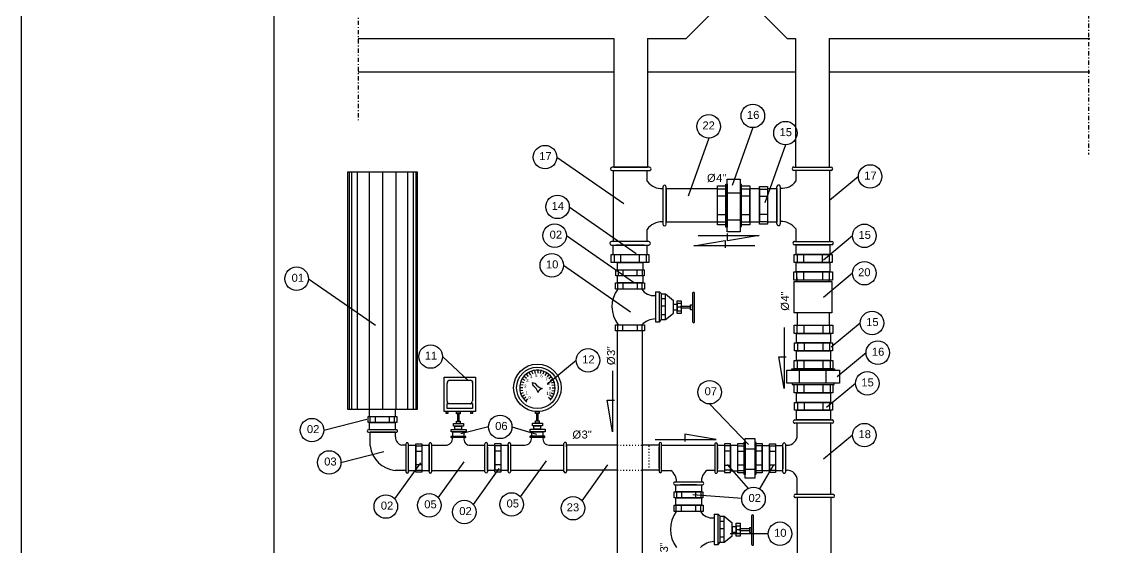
# Paper-space layout 'P12 (2)' of a CAD drawing. Extents: x 32 to 873, y 2 to 596.
# Drawn here: x 32.4 to 161, y 74.8 to 137.4 of the extents above; entities that cross this region are included whole.
import ezdxf

# ---------------------------------------------------------------- set-up
doc = ezdxf.new("R2010")
doc.units = 0
doc.header["$MEASUREMENT"] = 0
doc.linetypes.add('DASHDOT', pattern=[1, 0.5, -0.25, 0, -0.25])
doc.linetypes.add('DOT', pattern=[0.25, 0, -0.25])
doc.layers.get('0').update_dxf_attribs({"linetype": 'CONTINUOUS'})
doc.layers.add('00', color=7, linetype='CONTINUOUS')
doc.layers.add('carimbo', color=4, linetype='CONTINUOUS')
doc.styles.get("Standard").update_dxf_attribs({"font": 'arial.ttf'})

# ---------------------------------------------------------------- blocks, each defined once
blk = doc.blocks.new('A1')
blk.add_lwpolyline([(841, 0), (0, 0), (0, 594), (841, 594)], close=True)
at = {"color": 2}
blk.add_lwpolyline([(831, 10), (831, 584), (30, 584), (30, 10), (831, 10)], dxfattribs=at)

psp = doc.layouts.new('P12 (2)')

# ---------------------------------------------------------------- linework, layer by layer
at = {"layer": '00', "color": 2, "linetype": 'DASHDOT'}
for p, q in [((72.461, 147.387), (72.461, 125.56)), ((159.329, 141.555), (159.329, 121.561))]:
    psp.add_line(p, q, dxfattribs=at)
at = {"layer": '00', "color": 7, "linetype": 'Continuous'}
for p, q in [((115.48, 139.39), (111.48, 135.39)), ((123.48, 135.39), (119.48, 139.39)), ((72.461, 135.39), (102.883, 135.39)), ((106.883, 135.39), (111.48, 135.39)), ((123.48, 135.39), (124.492, 135.39)), ((128.492, 135.39), (159.496, 135.39)), ((72.461, 131.39), (102.883, 131.39)), ((106.883, 131.39), (124.492, 131.39)), ((128.492, 131.39), (159.496, 131.39)), ((71.359, 119.456), (71.359, 91.236)), ((71.666, 119.456), (71.666, 91.236)), ((72.34, 119.456), (72.34, 91.236)), ((73.75, 119.456), (73.75, 91.236)), ((75.33, 119.456), (75.33, 91.236)), ((76.91, 119.456), (76.91, 91.236)), ((78.321, 119.456), (78.321, 91.236)), ((78.995, 119.456), (78.995, 91.236)), ((79.302, 119.456), (79.302, 91.236))]:
    psp.add_line(p, q, dxfattribs=at)
at = {"layer": '00', "color": 2, "linetype": 'Continuous'}
for p, q in [((102.883, 135.39), (102.883, 120.039)), ((106.883, 135.39), (106.883, 120.039)), ((124.492, 135.39), (124.492, 120.067)), ((128.492, 135.39), (128.492, 120.067)), ((107.098, 120.039), (102.668, 120.039)), ((102.668, 119.639), (107.094, 119.639)), ((102.823, 112.891), (102.818, 119.645)), ((102.818, 119.645), (106.818, 119.645)), ((102.883, 120.039), (106.883, 120.039)), ((106.819, 118.374), (106.818, 119.645)), ((124.277, 120.067), (128.707, 120.067)), ((128.707, 119.667), (124.281, 119.667)), ((124.492, 120.067), (128.492, 120.067)), ((124.556, 118.401), (124.556, 119.672)), ((128.556, 119.672), (124.556, 119.672)), ((128.552, 112.919), (128.556, 119.672)), ((71.161, 119.456), (71.161, 91.236)), ((79.5, 119.456), (71.161, 119.456)), ((79.5, 91.236), (79.5, 119.456)), ((116.355, 112.348), (116.355, 118.61)), ((116.355, 118.61), (117.891, 118.61)), ((117.891, 118.61), (117.891, 112.348)), ((108.701, 117.697), (108.701, 113.267)), ((109.101, 117.462), (109.1, 113.498)), ((109.101, 113.267), (109.101, 117.693)), ((115.196, 117.462), (109.101, 117.462)), ((115.199, 117.815), (116.175, 117.815)), ((115.199, 113.19), (115.199, 117.815)), ((115.206, 117.469), (116.175, 117.469)), ((116.175, 117.815), (116.175, 113.19)), ((116.18, 118.011), (116.355, 118.011)), ((116.18, 112.913), (116.18, 118.011)), ((116.355, 118.011), (116.355, 112.913)), ((118.066, 117.976), (117.891, 117.976)), ((117.891, 117.976), (117.891, 112.983)), ((118.066, 112.983), (118.066, 117.976)), ((118.066, 117.821), (119.041, 117.821)), ((118.066, 113.195), (118.066, 117.821)), ((118.072, 117.474), (119.041, 117.474)), ((119.041, 117.821), (119.041, 113.195)), ((119.041, 117.514), (120.184, 117.514)), ((119.041, 117.514), (120.184, 117.514)), ((119.041, 113.502), (119.041, 117.514)), ((120.184, 117.759), (121.134, 117.759)), ((120.184, 113.256), (120.184, 117.759)), ((120.184, 117.514), (120.184, 113.502)), ((120.19, 117.422), (121.134, 117.422)), ((121.134, 117.759), (121.134, 113.256)), ((121.135, 117.514), (122.274, 117.514)), ((122.274, 113.295), (122.274, 117.721)), ((122.274, 117.514), (122.274, 113.502)), ((122.274, 117.194), (122.274, 113.822)), ((122.674, 117.725), (122.674, 113.295)), ((115.206, 116.629), (116.175, 116.629)), ((116.351, 116.986), (117.891, 116.986)), ((118.072, 116.635), (119.041, 116.635)), ((120.19, 116.605), (121.134, 116.605)), ((115.196, 113.498), (109.1, 113.498)), ((116.175, 113.19), (115.199, 113.19)), ((116.175, 114.386), (115.206, 114.386)), ((115.206, 113.546), (116.175, 113.546)), ((116.351, 113.787), (117.891, 113.787)), ((119.041, 113.195), (118.066, 113.195)), ((119.041, 114.391), (118.072, 114.391)), ((118.072, 113.551), (119.041, 113.551)), ((120.184, 113.502), (119.041, 113.502)), ((120.184, 113.502), (119.041, 113.502)), ((121.134, 113.256), (120.184, 113.256)), ((121.134, 114.42), (120.19, 114.42)), ((120.19, 113.603), (121.134, 113.603)), ((122.274, 113.502), (121.134, 113.502)), ((102.823, 111.186), (102.823, 112.891)), ((106.825, 111.186), (106.821, 112.65)), ((116.355, 112.913), (116.18, 112.913)), ((117.891, 112.348), (116.355, 112.348)), ((117.891, 112.983), (118.066, 112.983)), ((124.552, 111.894), (124.553, 112.677)), ((124.552, 111.214), (124.552, 111.894)), ((128.552, 111.214), (128.552, 112.919)), ((107.016, 111.186), (102.585, 111.186)), ((102.585, 110.786), (107.012, 110.786)), ((102.792, 109.642), (102.792, 110.787)), ((103.113, 110.787), (106.485, 110.786)), ((106.464, 110.786), (103.133, 110.786)), ((106.805, 110.786), (106.805, 109.646)), ((124.359, 111.214), (128.789, 111.214)), ((128.789, 110.814), (124.363, 110.814)), ((124.57, 110.814), (128.582, 110.814)), ((124.57, 109.673), (124.57, 110.814)), ((124.57, 109.67), (124.57, 110.814)), ((128.582, 110.814), (128.582, 109.673)), ((128.582, 110.813), (128.582, 109.673)), ((102.547, 108.693), (102.547, 109.643)), ((102.547, 109.643), (107.05, 109.643)), ((102.894, 109.637), (102.894, 108.693)), ((103.711, 108.693), (103.711, 109.637)), ((105.895, 109.637), (105.895, 108.693)), ((106.713, 109.637), (106.713, 108.693)), ((107.05, 109.643), (107.05, 108.693)), ((124.324, 108.721), (124.324, 109.67)), ((124.324, 109.67), (128.828, 109.67)), ((128.582, 109.673), (124.57, 109.673)), ((124.671, 109.664), (124.671, 108.721)), ((125.489, 108.721), (125.489, 109.664)), ((127.673, 109.664), (127.673, 108.721)), ((128.491, 109.664), (128.491, 108.721)), ((128.828, 109.67), (128.828, 108.721)), ((107.05, 108.693), (102.547, 108.693)), ((103.294, 108.694), (106.303, 108.693)), ((103.294, 107.835), (103.294, 108.694)), ((106.303, 108.693), (106.303, 107.838)), ((128.828, 108.721), (124.324, 108.721)), ((124.57, 108.721), (128.582, 108.721)), ((124.57, 107.58), (124.57, 108.721)), ((124.57, 107.58), (124.57, 108.721)), ((128.582, 108.721), (128.582, 107.58)), ((128.582, 108.72), (128.582, 107.58)), ((103.11, 107.836), (106.487, 107.836)), ((103.11, 107.124), (103.11, 107.836)), ((106.487, 107.124), (103.11, 107.124)), ((103.294, 106.268), (103.294, 107.124)), ((103.37, 107.831), (103.37, 107.124)), ((103.983, 107.124), (103.983, 107.831)), ((105.621, 107.831), (105.621, 107.124)), ((106.234, 107.831), (106.234, 107.124)), ((106.303, 107.123), (106.303, 106.268)), ((106.487, 107.836), (106.487, 107.124)), ((124.281, 107.58), (128.871, 107.58)), ((124.281, 106.613), (124.281, 107.58)), ((128.582, 107.58), (124.57, 107.58)), ((128.582, 107.58), (124.57, 107.58)), ((124.625, 106.619), (124.625, 107.58)), ((124.625, 106.91), (124.625, 106.45)), ((125.458, 106.619), (125.458, 107.58)), ((127.684, 107.58), (127.684, 106.619)), ((128.517, 106.619), (128.517, 107.58)), ((128.871, 107.58), (128.871, 106.613)), ((103.078, 106.268), (106.519, 106.268)), ((103.078, 105.543), (103.078, 106.268)), ((106.519, 105.543), (103.078, 105.543)), ((106.303, 106.268), (103.294, 106.268)), ((103.335, 105.548), (103.335, 106.268)), ((103.96, 105.548), (103.96, 106.268)), ((105.629, 106.268), (105.629, 105.548)), ((106.254, 105.548), (106.254, 106.268)), ((106.519, 106.268), (106.519, 105.543)), ((128.871, 106.613), (124.281, 106.613)), ((124.327, 102.709), (124.327, 106.45)), ((124.327, 106.45), (128.825, 106.45)), ((128.433, 106.613), (128.433, 106.45)), ((128.825, 106.45), (128.825, 102.709)), ((107.809, 105.206), (107.809, 101.649)), ((107.809, 105.206), (108.285, 105.206)), ((108.285, 101.649), (108.285, 105.206)), ((108.285, 105.206), (108.523, 104.968)), ((108.523, 101.909), (108.523, 104.968)), ((108.523, 104.968), (108.999, 104.968)), ((108.523, 104.396), (108.999, 104.396)), ((108.999, 101.909), (108.999, 104.968)), ((108.999, 104.968), (109.951, 104.184)), ((109.951, 102.67), (109.951, 104.184)), ((112.236, 105.051), (112.236, 101.667)), ((112.474, 101.667), (112.474, 105.051)), ((108.999, 103.487), (108.523, 103.487)), ((109.957, 103.033), (109.957, 103.75)), ((109.957, 103.75), (110.411, 103.75)), ((110.411, 103.033), (109.957, 103.033)), ((110.411, 102.628), (110.411, 104.131)), ((110.411, 104.131), (110.864, 104.131)), ((110.411, 103.842), (110.864, 103.842)), ((110.411, 103.75), (110.411, 103.033)), ((110.411, 103.417), (110.864, 103.417)), ((110.411, 102.949), (110.864, 102.949)), ((110.864, 104.131), (110.864, 102.628)), ((110.87, 103.26), (110.87, 103.503)), ((110.87, 103.503), (112.008, 103.503)), ((112.008, 103.26), (110.87, 103.26)), ((112.008, 103.063), (112.008, 103.655)), ((112.008, 103.655), (112.236, 103.655)), ((112.008, 103.503), (112.008, 103.26)), ((112.236, 103.063), (112.008, 103.063)), ((112.236, 103.655), (112.236, 103.063)), ((107.809, 101.649), (108.285, 101.649)), ((108.285, 101.649), (108.523, 101.909)), ((108.999, 102.48), (108.523, 102.48)), ((108.523, 101.909), (108.999, 101.909)), ((108.999, 101.909), (109.951, 102.67)), ((110.864, 102.628), (110.411, 102.628)), ((128.825, 102.709), (124.327, 102.709)), ((124.67, 102.709), (124.67, 101.227)), ((128.478, 102.709), (128.478, 101.227)), ((103.074, 100.559), (103.074, 101.285)), ((103.074, 101.285), (106.516, 101.285)), ((106.516, 100.559), (103.074, 100.559)), ((103.296, 55.25), (103.296, 100.559)), ((103.332, 100.564), (103.332, 101.285)), ((103.957, 100.564), (103.957, 101.285)), ((105.626, 101.285), (105.626, 100.564)), ((106.251, 100.564), (106.251, 101.285)), ((106.295, 55.25), (106.295, 100.559)), ((106.516, 101.285), (106.516, 100.559)), ((124.327, 100.266), (124.327, 101.234)), ((124.327, 101.234), (128.916, 101.234)), ((124.67, 100.272), (124.67, 101.234)), ((125.504, 100.272), (125.504, 101.234)), ((127.73, 101.234), (127.73, 100.272)), ((128.563, 100.272), (128.563, 101.234)), ((128.916, 101.234), (128.916, 100.266)), ((128.916, 100.266), (124.327, 100.266)), ((124.37, 99.123), (128.873, 99.123)), ((124.37, 98.173), (124.37, 99.123)), ((124.615, 100.266), (128.628, 100.266)), ((128.628, 100.266), (124.615, 100.266)), ((124.615, 99.126), (124.615, 100.266)), ((124.615, 99.122), (124.615, 100.266)), ((128.628, 99.126), (124.615, 99.126)), ((124.716, 99.116), (124.716, 98.173)), ((125.534, 98.173), (125.534, 99.116)), ((127.718, 99.116), (127.718, 98.173)), ((128.536, 99.116), (128.536, 98.173)), ((128.628, 100.266), (128.628, 99.126)), ((128.628, 100.266), (128.628, 99.126)), ((128.873, 99.123), (128.873, 98.173)), ((128.873, 98.173), (124.37, 98.173)), ((124.615, 98.173), (128.628, 98.173)), ((124.615, 97.033), (124.615, 98.173)), ((124.615, 97.033), (124.615, 98.173)), ((128.628, 98.173), (128.628, 97.033)), ((128.628, 98.172), (128.628, 97.033)), ((124.309, 97.033), (128.934, 97.033)), ((124.309, 96.057), (124.309, 97.033)), ((128.628, 97.033), (124.615, 97.033)), ((128.628, 97.033), (124.615, 97.033)), ((124.655, 97.033), (128.587, 97.033)), ((124.665, 97.026), (124.665, 96.057)), ((125.505, 96.057), (125.505, 97.026)), ((127.748, 97.026), (127.748, 96.057)), ((128.588, 97.026), (128.588, 96.057)), ((128.934, 97.033), (128.934, 96.057)), ((123.467, 95.877), (129.729, 95.877)), ((123.467, 94.341), (123.467, 95.877)), ((124.032, 96.052), (129.13, 96.052)), ((124.032, 95.877), (124.032, 96.052)), ((129.13, 95.877), (124.032, 95.877)), ((128.934, 96.057), (124.309, 96.057)), ((124.906, 95.881), (124.906, 94.341)), ((128.105, 95.881), (128.105, 94.341)), ((129.13, 96.052), (129.13, 95.877)), ((129.729, 95.877), (129.729, 94.341)), ((82.662, 90.946), (82.662, 95.032)), ((82.662, 95.032), (86.415, 95.032)), ((86.415, 95.032), (86.415, 90.946)), ((129.729, 94.341), (123.467, 94.341)), ((124.102, 94.341), (124.102, 94.166)), ((129.095, 94.341), (124.102, 94.341)), ((124.102, 94.166), (129.095, 94.166)), ((124.314, 94.166), (128.94, 94.166)), ((124.314, 93.191), (124.314, 94.166)), ((124.67, 94.16), (124.67, 93.191)), ((125.51, 93.191), (125.51, 94.16)), ((127.754, 94.16), (127.754, 93.191)), ((128.593, 94.16), (128.593, 93.191)), ((128.94, 94.166), (128.94, 93.191)), ((129.095, 94.166), (129.095, 94.341)), ((128.94, 93.191), (124.314, 93.191)), ((124.621, 92.05), (124.621, 93.191)), ((124.621, 92.047), (124.621, 93.191)), ((124.621, 93.191), (128.633, 93.191)), ((128.633, 93.19), (124.621, 93.191)), ((128.633, 93.19), (124.621, 93.191)), ((124.644, 93.191), (128.609, 93.191)), ((128.633, 93.191), (128.633, 92.05)), ((128.633, 93.19), (128.633, 92.05)), ((124.375, 91.101), (124.375, 92.05)), ((124.375, 92.05), (128.878, 92.05)), ((128.633, 92.05), (124.621, 92.05)), ((124.722, 92.044), (124.722, 91.101)), ((125.539, 91.101), (125.539, 92.044)), ((127.724, 92.044), (127.724, 91.101)), ((128.541, 92.044), (128.541, 91.101)), ((128.878, 92.05), (128.878, 91.101)), ((71.161, 91.236), (79.5, 91.236)), ((73.628, 90.373), (77.033, 90.373)), ((73.628, 89.655), (73.628, 90.373)), ((73.813, 91.236), (76.848, 91.236)), ((73.813, 90.374), (73.813, 91.236)), ((73.882, 89.66), (73.882, 90.373)), ((74.501, 89.66), (74.501, 90.373)), ((76.153, 90.373), (76.153, 89.66)), ((76.771, 89.66), (76.771, 90.373)), ((76.848, 91.236), (76.848, 90.373)), ((77.033, 90.373), (77.033, 89.655)), ((86.415, 90.946), (82.662, 90.946)), ((82.931, 90.714), (82.931, 90.949)), ((82.931, 90.949), (83.115, 90.949)), ((83.115, 90.714), (82.931, 90.714)), ((83.115, 90.949), (83.115, 90.714)), ((84.143, 90.682), (84.143, 90.927)), ((84.143, 90.927), (84.599, 90.927)), ((84.599, 90.682), (84.143, 90.682)), ((84.319, 89.812), (84.319, 90.681)), ((84.319, 90.681), (84.405, 90.681)), ((84.405, 90.681), (84.405, 89.812)), ((84.599, 90.927), (84.599, 90.682)), ((85.857, 90.729), (85.857, 90.949)), ((85.857, 90.949), (86.063, 90.949)), ((86.063, 90.729), (85.857, 90.729)), ((86.063, 90.949), (86.063, 90.729)), ((93.543, 90.705), (93.543, 90.95)), ((93.543, 90.95), (93.998, 90.95)), ((93.998, 90.705), (93.543, 90.705)), ((93.718, 89.835), (93.718, 90.704)), ((93.718, 90.704), (93.805, 90.704)), ((93.805, 90.704), (93.805, 89.835)), ((93.998, 90.95), (93.998, 90.705)), ((128.878, 91.101), (124.375, 91.101)), ((124.621, 91.098), (128.633, 91.098)), ((124.621, 89.957), (124.621, 91.098)), ((128.633, 91.098), (128.633, 89.957)), ((128.633, 91.097), (128.633, 89.957)), ((77.033, 89.655), (73.628, 89.655)), ((76.992, 88.791), (73.669, 88.791)), ((73.813, 89.655), (76.848, 89.655)), ((73.813, 88.791), (73.813, 89.655)), ((73.813, 88.79), (73.813, 89.655)), ((76.848, 88.791), (73.813, 88.791)), ((76.848, 89.655), (76.848, 88.791)), ((76.848, 89.655), (76.848, 88.79)), ((83.497, 88.521), (83.497, 88.833)), ((83.497, 88.833), (85.31, 88.833)), ((83.789, 89.229), (83.789, 89.542)), ((83.789, 89.542), (84.977, 89.542)), ((84.977, 89.229), (83.789, 89.229)), ((83.935, 88.833), (83.935, 89.229)), ((83.935, 89.229), (84.747, 89.229)), ((84.747, 88.833), (83.935, 88.833)), ((84.143, 89.542), (84.143, 89.812)), ((84.143, 89.812), (84.581, 89.812)), ((84.581, 89.542), (84.143, 89.542)), ((84.405, 89.812), (84.319, 89.812)), ((84.581, 89.812), (84.581, 89.542)), ((84.747, 89.229), (84.747, 88.833)), ((84.977, 89.542), (84.977, 89.229)), ((85.31, 88.833), (85.31, 88.521)), ((92.897, 88.856), (94.709, 88.856)), ((92.897, 88.543), (92.897, 88.856)), ((93.188, 89.564), (94.376, 89.564)), ((93.188, 89.252), (93.188, 89.564)), ((94.376, 89.252), (93.188, 89.252)), ((93.334, 88.856), (93.334, 89.252)), ((93.334, 89.252), (94.147, 89.252)), ((94.147, 88.856), (93.334, 88.856)), ((93.543, 89.564), (93.543, 89.835)), ((93.543, 89.835), (93.98, 89.835)), ((93.98, 89.564), (93.543, 89.564)), ((93.805, 89.835), (93.718, 89.835)), ((93.98, 89.835), (93.98, 89.564)), ((94.147, 89.252), (94.147, 88.856)), ((94.376, 89.564), (94.376, 89.252)), ((94.709, 88.856), (94.709, 88.543)), ((124.412, 89.957), (128.842, 89.957)), ((128.842, 89.557), (124.415, 89.557)), ((128.633, 89.957), (124.621, 89.957)), ((128.633, 89.957), (124.621, 89.957)), ((124.69, 88.142), (124.691, 89.563)), ((128.691, 89.563), (124.691, 89.563)), ((128.686, 82.809), (128.691, 89.563)), ((73.669, 88.491), (76.989, 88.491)), ((73.889, 86.852), (73.889, 88.481)), ((76.889, 88.481), (73.889, 88.481)), ((76.889, 87.945), (76.889, 88.481)), ((85.31, 88.521), (83.497, 88.521)), ((85.202, 88), (83.542, 88)), ((83.542, 88), (85.202, 88)), ((85.202, 88), (83.542, 88)), ((85.204, 87.85), (83.542, 87.85)), ((83.603, 88), (85.141, 88)), ((83.726, 88), (83.726, 88.521)), ((83.726, 88.521), (85.018, 88.521)), ((85.018, 88.521), (85.018, 88)), ((94.709, 88.543), (92.897, 88.543)), ((94.602, 88.023), (92.942, 88.023)), ((92.942, 88.023), (94.602, 88.023)), ((94.602, 88.023), (92.942, 88.023)), ((94.603, 87.873), (92.942, 87.873)), ((93.003, 88.023), (94.541, 88.023)), ((93.126, 88.543), (94.418, 88.543)), ((93.126, 88.023), (93.126, 88.543)), ((94.418, 88.543), (94.418, 88.023)), ((118.499, 87.752), (119.661, 87.752)), ((118.499, 83.017), (118.499, 87.752)), ((119.661, 87.752), (119.661, 83.017)), ((78.136, 86.942), (77.645, 86.942)), ((78.136, 87.086), (78.136, 83.763)), ((78.436, 83.763), (78.436, 87.083)), ((78.436, 86.941), (79.301, 86.941)), ((78.436, 86.941), (79.301, 86.941)), ((78.436, 83.906), (78.436, 86.941)), ((79.301, 87.126), (80.019, 87.126)), ((79.301, 83.72), (79.301, 87.126)), ((79.301, 86.941), (79.301, 83.906)), ((79.305, 86.871), (80.019, 86.871)), ((79.305, 86.253), (80.019, 86.253)), ((80.019, 87.126), (80.019, 83.72)), ((80.02, 86.941), (80.881, 86.941)), ((80.881, 83.763), (80.881, 87.083)), ((80.881, 86.941), (80.881, 83.906)), ((80.881, 86.688), (80.881, 84.159)), ((81.181, 87.086), (81.181, 83.763)), ((81.181, 86.942), (82.869, 86.941)), ((85.717, 86.939), (87.525, 86.938)), ((87.536, 83.785), (87.536, 87.105)), ((87.835, 86.964), (88.7, 86.964)), ((87.836, 86.711), (87.835, 84.182)), ((87.836, 86.711), (87.836, 87.102)), ((87.836, 86.964), (88.7, 86.964)), ((87.836, 83.929), (87.836, 86.964)), ((87.836, 86.711), (87.836, 84.182)), ((88.7, 87.149), (89.418, 87.149)), ((88.7, 83.743), (88.7, 87.149)), ((88.7, 86.964), (88.7, 83.929)), ((88.705, 86.894), (89.418, 86.894)), ((88.705, 86.276), (89.418, 86.276)), ((89.418, 87.149), (89.418, 83.743)), ((89.419, 86.964), (90.281, 86.964)), ((90.281, 83.786), (90.281, 87.106)), ((90.281, 86.964), (90.281, 83.929)), ((90.281, 86.964), (90.281, 83.929)), ((90.281, 86.711), (90.281, 84.182)), ((90.581, 87.109), (90.581, 83.786)), ((90.581, 86.965), (92.268, 86.964)), ((95.117, 86.962), (96.925, 86.961)), ((96.935, 83.808), (96.935, 87.128)), ((97.235, 86.734), (97.235, 87.125)), ((97.235, 86.968), (97.235, 83.97)), ((103.296, 86.968), (97.235, 86.968)), ((97.235, 86.734), (97.235, 84.205)), ((97.235, 86.734), (97.235, 84.205)), ((108.244, 86.968), (106.295, 86.968)), ((108.244, 87.129), (108.244, 83.809)), ((108.244, 86.968), (108.244, 83.97)), ((108.244, 84.22), (108.244, 86.719)), ((108.544, 83.807), (108.544, 87.129)), ((108.544, 86.951), (109.823, 86.951)), ((109.823, 86.951), (114.888, 86.955)), ((114.884, 87.067), (114.884, 83.748)), ((114.888, 86.955), (114.888, 83.955)), ((115.184, 83.745), (115.184, 87.067)), ((116.046, 86.924), (115.184, 86.924)), ((115.184, 83.889), (115.184, 86.924)), ((115.184, 86.671), (115.184, 84.142)), ((116.765, 87.109), (116.047, 87.109)), ((116.047, 87.109), (116.047, 83.703)), ((116.76, 86.854), (116.047, 86.854)), ((116.76, 86.236), (116.047, 86.236)), ((116.765, 83.703), (116.765, 87.109)), ((117.629, 86.924), (116.765, 86.924)), ((117.629, 86.924), (116.765, 86.924)), ((116.765, 86.924), (116.765, 83.889)), ((117.625, 87.151), (118.363, 87.151)), ((117.625, 83.653), (117.625, 87.151)), ((117.629, 83.889), (117.629, 86.924)), ((117.63, 86.889), (118.363, 86.889)), ((117.63, 86.254), (118.363, 86.254)), ((118.363, 87.151), (118.363, 83.653)), ((118.367, 87.299), (118.499, 87.299)), ((118.367, 83.444), (118.367, 87.299)), ((118.496, 86.524), (119.66, 86.524)), ((118.499, 87.299), (118.499, 83.444)), ((119.793, 87.273), (119.661, 87.273)), ((119.661, 87.273), (119.661, 83.496)), ((119.793, 83.496), (119.793, 87.273)), ((119.793, 87.155), (120.53, 87.155)), ((119.793, 83.657), (119.793, 87.155)), ((119.798, 86.894), (120.53, 86.894)), ((119.798, 86.258), (120.53, 86.258)), ((120.53, 87.155), (120.53, 83.657)), ((120.53, 86.924), (121.395, 86.924)), ((120.53, 86.924), (121.395, 86.924)), ((120.53, 83.889), (120.53, 86.924)), ((121.395, 87.109), (122.113, 87.109)), ((121.395, 83.703), (121.395, 87.109)), ((121.395, 86.924), (121.395, 83.889)), ((121.4, 86.854), (122.113, 86.854)), ((121.4, 86.236), (122.113, 86.236)), ((122.113, 87.109), (122.113, 83.703)), ((122.114, 86.924), (122.976, 86.924)), ((122.976, 83.746), (122.976, 87.066)), ((122.976, 86.671), (122.976, 84.142)), ((123.276, 87.069), (123.276, 83.746)), ((123.279, 86.943), (123.49, 86.943)), ((78.136, 83.942), (76.858, 83.942)), ((79.301, 83.906), (78.436, 83.906)), ((79.301, 83.906), (78.436, 83.906)), ((80.019, 83.72), (79.301, 83.72)), ((80.019, 84.601), (79.305, 84.601)), ((79.305, 83.983), (80.019, 83.983)), ((80.881, 83.906), (80.019, 83.906)), ((81.181, 83.942), (82.46, 83.942)), ((82.46, 83.942), (87.525, 83.938)), ((87.835, 84.182), (87.836, 83.785)), ((88.7, 83.929), (87.835, 83.929)), ((88.7, 83.929), (87.836, 83.929)), ((89.418, 83.743), (88.7, 83.743)), ((89.418, 84.624), (88.705, 84.624)), ((88.705, 84.005), (89.418, 84.005)), ((90.281, 83.929), (89.418, 83.929)), ((90.581, 83.965), (91.859, 83.965)), ((91.859, 83.965), (96.925, 83.961)), ((97.235, 84.205), (97.235, 83.808)), ((103.296, 83.97), (97.235, 83.97)), ((108.244, 83.97), (106.295, 83.97)), ((108.544, 83.951), (109.054, 83.951)), ((109.054, 83.951), (109.642, 83.952)), ((113.935, 83.954), (114.888, 83.955)), ((115.184, 83.889), (116.047, 83.889)), ((116.047, 84.584), (116.76, 84.584)), ((116.76, 83.965), (116.047, 83.965)), ((116.047, 83.703), (116.765, 83.703)), ((116.765, 83.889), (117.629, 83.889)), ((116.765, 83.889), (117.629, 83.889)), ((118.363, 83.653), (117.625, 83.653)), ((118.363, 84.557), (117.63, 84.557)), ((117.63, 83.922), (118.363, 83.922)), ((118.496, 84.105), (119.66, 84.105)), ((120.53, 83.657), (119.793, 83.657)), ((120.53, 84.561), (119.798, 84.561)), ((119.798, 83.926), (120.53, 83.926)), ((121.395, 83.889), (120.53, 83.889)), ((121.395, 83.889), (120.53, 83.889)), ((122.113, 83.703), (121.395, 83.703)), ((122.113, 84.584), (121.4, 84.584)), ((121.4, 83.965), (122.113, 83.965)), ((122.976, 83.889), (122.113, 83.889)), ((123.3, 83.962), (123.489, 83.962)), ((113.427, 82.543), (110.105, 82.543)), ((118.499, 83.444), (118.367, 83.444)), ((119.661, 83.017), (118.499, 83.017)), ((119.661, 83.496), (119.793, 83.496)), ((124.686, 81.784), (124.689, 82.76)), ((128.686, 81.105), (128.686, 82.809)), ((110.062, 81.378), (113.467, 81.378)), ((110.062, 80.66), (110.062, 81.378)), ((110.105, 82.243), (113.425, 82.243)), ((110.247, 82.243), (113.282, 82.243)), ((110.247, 81.38), (110.247, 82.243)), ((110.247, 81.377), (110.247, 82.243)), ((113.282, 81.38), (110.247, 81.38)), ((110.324, 81.373), (110.324, 80.66)), ((112.713, 82.243), (110.816, 82.243)), ((110.942, 80.66), (110.942, 81.373)), ((112.594, 81.373), (112.594, 80.66)), ((113.213, 81.373), (113.213, 80.66)), ((113.282, 82.243), (113.282, 81.38)), ((113.282, 82.242), (113.282, 81.38)), ((113.467, 81.378), (113.467, 80.66)), ((124.494, 81.105), (128.924, 81.105)), ((124.686, 81.105), (124.686, 81.784)), ((110.029, 79.797), (113.5, 79.797)), ((110.029, 79.065), (110.029, 79.797)), ((113.467, 80.66), (110.062, 80.66)), ((110.247, 80.66), (113.282, 80.66)), ((110.247, 79.797), (110.247, 80.66)), ((110.247, 79.797), (110.247, 80.66)), ((113.282, 79.797), (110.247, 79.797)), ((113.282, 79.797), (110.247, 79.797)), ((110.289, 79.07), (110.289, 79.797)), ((110.919, 79.07), (110.919, 79.797)), ((112.603, 79.797), (112.603, 79.07)), ((113.233, 79.07), (113.233, 79.797)), ((113.282, 80.66), (113.282, 79.797)), ((113.282, 80.659), (113.282, 79.797)), ((113.5, 79.797), (113.5, 79.065)), ((128.924, 80.705), (124.498, 80.705)), ((124.686, 80.705), (124.686, 42.771)), ((128.686, 80.705), (128.686, 42.771)), ((113.5, 79.065), (110.029, 79.065)), ((114.801, 78.725), (114.801, 75.139)), ((114.801, 78.725), (115.281, 78.725)), ((115.281, 75.139), (115.281, 78.725)), ((115.281, 78.725), (115.52, 78.485)), ((115.52, 75.401), (115.52, 78.485)), ((115.52, 78.485), (116.001, 78.485)), ((116.001, 78.485), (116.96, 77.695)), ((116.001, 75.401), (116.001, 78.485)), ((119.264, 78.569), (119.264, 75.157)), ((119.504, 75.157), (119.504, 78.569)), ((115.52, 77.909), (116.001, 77.909)), ((116.96, 76.169), (116.96, 77.695)), ((116.967, 76.535), (116.967, 77.257)), ((116.967, 77.257), (117.424, 77.257)), ((117.424, 76.126), (117.424, 77.642)), ((117.424, 77.642), (117.882, 77.642)), ((117.424, 77.351), (117.881, 77.351)), ((117.424, 77.257), (117.424, 76.535)), ((117.882, 77.642), (117.882, 76.126)), ((119.035, 77.161), (119.265, 77.161)), ((119.035, 76.564), (119.035, 77.161)), ((119.265, 77.161), (119.265, 76.564)), ((116.001, 76.992), (115.52, 76.992)), ((116.001, 75.977), (115.52, 75.977)), ((116.001, 75.401), (116.96, 76.169)), ((117.424, 76.535), (116.967, 76.535)), ((117.424, 76.921), (117.881, 76.921)), ((117.424, 76.45), (117.881, 76.45)), ((117.882, 76.126), (117.424, 76.126)), ((117.887, 76.763), (117.887, 77.008)), ((117.887, 77.008), (119.035, 77.008)), ((119.035, 76.763), (117.887, 76.763)), ((119.035, 77.008), (119.035, 76.763)), ((119.265, 76.564), (119.035, 76.564)), ((114.801, 75.139), (115.281, 75.139)), ((115.281, 75.139), (115.52, 75.401)), ((115.52, 75.401), (116.001, 75.401))]:
    psp.add_line(p, q, dxfattribs=at)
at = {"layer": '00', "color": 5, "linetype": 'Continuous'}
for p, q in [((119.407, 124.767), (116.946, 117.868)), ((114.156, 123.512), (111.695, 116.613)), ((123.288, 122.714), (120.827, 115.814)), ((96.085, 121.255), (104.057, 115.717)), ((131.963, 118.95), (128.51, 116.067)), ((97.569, 115.324), (105.541, 109.786)), ((97.227, 111.901), (105.198, 106.364)), ((131.278, 111.877), (127.825, 108.994)), ((96.885, 108.365), (104.856, 102.827)), ((66.521, 106.768), (74.492, 101.23)), ((131.278, 107.428), (127.825, 104.545)), ((132.192, 101.497), (128.738, 98.614)), ((132.876, 97.961), (129.423, 95.078)), ((82.47, 97.5), (85.577, 94.617)), ((98.403, 97.048), (94.95, 94.165)), ((131.621, 94.31), (128.167, 91.427)), ((114.263, 91.856), (118.886, 87.011)), ((68.347, 88.745), (73.464, 90.051)), ((87.947, 89.127), (84.662, 88.281)), ((90.746, 89.127), (93.676, 88.266)), ((131.278, 88.15), (127.825, 85.267)), ((70.402, 84.89), (75.519, 86.196)), ((81.983, 80.691), (85.069, 84.977)), ((91.775, 80.791), (94.861, 85.077)), ((76.81, 80.54), (79.897, 84.826)), ((86.151, 79.888), (89.237, 84.174)), ((99.081, 80.335), (102.167, 84.621)), ((116.333, 84.634), (118.863, 81.803)), ((121.865, 84.601), (120.194, 81.754)), ((112.252, 81.061), (118.121, 80.657)), ((121.233, 76.401), (116.717, 76.403))]:
    psp.add_line(p, q, dxfattribs=at)
at = {"layer": '00', "color": 4, "linetype": 'Continuous'}
for p, q in [((112.885, 111.9), (120.141, 111.9)), ((116.386, 111.264), (116.386, 112.155)), ((120.141, 111.9), (116.386, 111.264)), ((112.376, 110.692), (116.131, 111.328)), ((119.632, 110.692), (112.376, 110.692)), ((116.131, 111.328), (116.131, 110.437)), ((123.133, 100.96), (123.133, 93.704)), ((122.497, 97.459), (123.387, 97.459)), ((123.133, 93.704), (122.497, 97.459)), ((92.451, 95.411), (92.682, 95.135)), ((92.755, 95.615), (92.935, 95.303)), ((93.089, 95.764), (93.212, 95.425)), ((93.444, 95.852), (93.507, 95.497)), ((93.809, 95.877), (93.809, 95.517)), ((94.173, 95.838), (94.111, 95.484)), ((94.525, 95.737), (94.402, 95.399)), ((94.854, 95.577), (94.674, 95.265)), ((95.15, 95.361), (94.918, 95.085)), ((102.695, 95.792), (102.695, 88.536)), ((83.022, 92.202), (83.022, 94.298)), ((83.388, 94.672), (85.814, 94.672)), ((86.055, 94.522), (86.055, 92.218)), ((91.71, 94.181), (92.065, 94.118)), ((91.811, 94.532), (92.15, 94.409)), ((91.972, 94.861), (92.284, 94.681)), ((92.187, 95.157), (92.463, 94.925)), ((93.134, 94.414), (93.482, 94.321)), ((93.134, 94.414), (93.227, 94.067)), ((95.403, 95.098), (95.128, 94.866)), ((95.608, 94.794), (95.296, 94.614)), ((95.756, 94.46), (95.418, 94.336)), ((95.845, 94.104), (95.49, 94.042)), ((91.671, 93.817), (92.031, 93.817)), ((91.697, 93.452), (92.051, 93.514)), ((91.785, 93.096), (92.123, 93.219)), ((91.933, 92.762), (92.245, 92.942)), ((92.138, 92.458), (92.414, 92.69)), ((95.354, 92.399), (95.078, 92.63)), ((95.569, 92.695), (95.257, 92.875)), ((95.73, 93.024), (95.392, 93.147)), ((95.831, 93.375), (95.477, 93.438)), ((95.87, 93.739), (95.51, 93.739)), ((83.022, 91.306), (83.022, 91.903)), ((83.022, 91.903), (86.055, 91.903)), ((86.055, 91.306), (83.022, 91.306)), ((86.055, 91.903), (86.055, 91.306)), ((92.392, 92.195), (92.623, 92.471)), ((102.695, 88.536), (102.059, 92.291)), ((102.059, 92.291), (102.949, 92.291)), ((107.801, 87.627), (115.057, 87.627)), ((111.302, 88.263), (111.302, 87.373)), ((115.057, 87.627), (111.302, 88.263))]:
    psp.add_line(p, q, dxfattribs=at)
at = {"layer": '00', "color": 2, "linetype": 'DOT'}
for p, q in [((103.296, 86.968), (106.295, 86.968)), ((107.079, 83.956), (107.079, 86.954)), ((103.296, 83.97), (106.295, 83.97))]:
    psp.add_line(p, q, dxfattribs=at)
at = {"layer": '00', "color": 5, "linetype": 'Continuous'}
for centre in [(119.407, 126.166), (114.156, 124.911), (123.288, 124.113), (94.686, 121.255), (133.362, 118.95), (96.17, 115.324), (95.828, 111.901), (132.677, 111.877), (95.485, 108.365), (65.122, 106.768), (132.677, 107.428), (133.591, 101.497), (134.276, 97.961), (81.071, 97.5), (99.802, 97.048), (133.02, 94.31), (114.263, 93.255), (66.948, 88.745), (89.347, 89.127), (132.677, 88.15), (69.003, 84.89), (75.738, 79.642), (80.91, 79.793), (90.702, 79.893), (119.485, 80.547), (85.078, 78.99), (98.008, 79.437), (122.632, 76.401)]:
    psp.add_circle(centre, 1.399, dxfattribs=at)
at = {"layer": '00', "color": 2, "linetype": 'Continuous'}
for radius in [2.828, 2.468]:
    psp.add_circle((93.771, 93.778), radius, dxfattribs=at)
for centre, radius, start, end in [((102.668, 119.839), 0.2, 90, 270), ((107.094, 119.84), 0.199, 270, 91.0596), ((124.281, 119.868), 0.199, 88.9404, 270), ((128.707, 119.867), 0.2, 270, 90), ((108.502, 119.551), 2.031, 215.4211, 275.46899), ((122.873, 119.578), 2.031, 264.53101, 324.57889), ((108.9, 117.693), 0.199, 0.0001, 181.05969), ((122.475, 117.721), 0.199, 358.94031, 179.99989), ((108.62, 111.317), 2.238, 88.7642, 143.4624), ((108.901, 113.267), 0.2, 180.00011, 0.0001), ((122.474, 113.295), 0.2, 179.99989, 359.99991), ((122.755, 111.345), 2.238, 36.5376, 91.2358), ((102.585, 110.986), 0.2, 90, 270), ((107.012, 110.987), 0.199, 270, 91.0596), ((124.363, 111.015), 0.199, 88.9404, 270), ((128.789, 111.014), 0.2, 270, 90), ((106.158, 103.431), 3.515, 143.1414, 217.5024), ((107.603, 106.441), 1.675, 212.4733, 276.2442), ((112.355, 105.012), 0.125, 18.2098, 161.7903), ((107.921, 99.509), 2.477, 92.5987, 134.3631), ((112.355, 101.655), 0.12, 174.222, 5.778), ((73.669, 88.641), 0.15, 90, 270), ((76.989, 88.641), 0.15, 270, 91.0596), ((124.415, 89.758), 0.199, 88.9404, 270), ((128.842, 89.757), 0.2, 270, 90), ((77.84, 87.875), 0.945, 176.4034, 258.06631), ((82.861, 87.778), 0.833, 270.49319, 4.9083), ((83.542, 87.925), 0.075, 89.9999, 269.99991), ((85.769, 87.675), 0.738, 166.34731, 270.59741), ((85.202, 87.924), 0.0748, 268.94031, 89.9999), ((92.261, 87.801), 0.833, 270.49319, 4.9083), ((92.942, 87.948), 0.075, 89.9999, 269.99991), ((95.168, 87.698), 0.738, 166.34731, 270.59741), ((94.602, 87.947), 0.0748, 268.94031, 89.9999), ((123.49, 88.143), 1.2, 270, 359.95853), ((77.143, 87.203), 3.274, 186.1447, 265.00491), ((78.286, 87.083), 0.15, 0, 181.0596), ((81.032, 87.083), 0.15, 358.9404, 180), ((87.686, 87.105), 0.15, 358.9404, 180), ((90.431, 87.106), 0.15, 358.9404, 180), ((97.086, 87.128), 0.15, 358.9404, 180), ((108.394, 87.129), 0.15, 0, 180), ((115.034, 87.067), 0.15, 0, 180), ((123.126, 87.066), 0.15, 358.94031, 179.99989), ((78.286, 83.763), 0.15, 180, 0), ((81.031, 83.763), 0.15, 180, 0), ((87.686, 83.785), 0.15, 180, 0), ((90.431, 83.786), 0.15, 180, 0), ((97.085, 83.808), 0.15, 180, 0), ((108.395, 83.809), 0.15, 180, 1.0596), ((108.642, 82.603), 1.679, 358.76419, 53.4624), ((114.818, 82.692), 1.523, 125.4211, 185.46899), ((115.035, 83.748), 0.15, 180, 1.0596), ((123.126, 83.746), 0.15, 179.99989, 359.99991), ((123.489, 82.762), 1.2, 359.86841, 90), ((110.105, 82.393), 0.15, 90.0001, 270.00009), ((113.425, 82.393), 0.15, 270.00009, 91.0597), ((124.498, 80.905), 0.199, 88.9404, 270), ((128.924, 80.905), 0.2, 270, 90), ((113.136, 76.936), 3.545, 143.1414, 217.5024), ((114.593, 79.971), 1.689, 212.4733, 276.2442), ((119.384, 78.53), 0.126, 18.2098, 161.7903), ((114.914, 72.981), 2.497, 92.5987, 134.3631), ((119.384, 75.144), 0.121, 174.222, 5.778)]:
    psp.add_arc(centre, radius, start, end, dxfattribs=at)
at = {"layer": '00', "color": 4, "linetype": 'Continuous'}
for centre, radius, start, end in [((93.771, 93.778), 2.108, 315.4462, 233.5101), ((83.367, 94.337), 0.333, 86.2694, 186.2762), ((85.835, 94.437), 0.237, 346.4111, 100.3165), ((92.502, 92.883), 1.39, 13.4461, 58.4956), ((94.669, 95.044), 1.39, 211.3405, 256.39001), ((94.512, 93.042), 0.679, 104.9577, 166.03439), ((83.298, 92.173), 0.279, 174.12691, 278.81039), ((85.754, 92.181), 0.297, 252.45129, 7.1594)]:
    psp.add_arc(centre, radius, start, end, dxfattribs=at)

# ---------------------------------------------------------------- block references
at = {"layer": 'carimbo', "linetype": 'Continuous'}
psp.add_blockref('A1', (32.403, 2.471), dxfattribs=at)

# ---------------------------------------------------------------- texts
at = {"layer": '00', "color": 7, "linetype": 'Continuous'}
for s, height, p in [('16', 0.952, (118.706, 125.803)), ('22', 0.952, (113.408, 124.548)), ('15', 0.952, (122.587, 123.75)), ('17', 0.952, (93.986, 120.892)), ('Ø', 0.952, (113.953, 118.3)), ('4"', 0.952, (115.04, 118.3)), ('17', 0.952, (132.662, 118.586)), ('14', 0.952, (95.47, 114.96)), ('02', 0.952, (95.23, 111.538)), ('15', 0.952, (131.977, 111.514)), ('10', 0.952, (94.785, 108.002)), ('20', 0.952, (131.93, 107.065)), ('01', 0.952, (64.524, 106.405)), ('15', 0.952, (132.89, 101.133)), ('11', 0.952, (80.371, 97.136)), ('16', 0.952, (133.575, 97.597)), ('12', 0.952, (99.102, 96.685)), ('4', 0.36, (92.911, 94.903)), ('5', 0.36, (93.493, 95.062)), ('6', 0.36, (94.129, 95.009)), ('2', 0.36, (92.196, 93.791)), ('3', 0.36, (92.434, 94.479)), ('7', 0.36, (94.711, 94.638)), ('8', 0.36, (94.976, 94.109)), ('9', 0.36, (95.135, 93.526)), ('15', 0.952, (132.319, 93.947)), ('1', 0.36, (92.355, 92.996)), ('0', 0.36, (92.699, 92.44)), ('10', 0.36, (94.844, 92.943)), ('07', 0.952, (113.665, 92.892)), ('02', 0.952, (66.35, 88.382)), ('06', 0.952, (88.749, 88.764)), ('18', 0.952, (131.977, 87.787)), ('Ø', 0.952, (97.939, 87.739)), ('3"', 0.952, (99.026, 87.739)), ('03', 0.952, (68.405, 84.526)), ('02', 0.952, (118.888, 80.184)), ('02', 0.952, (75.14, 79.279)), ('05', 0.952, (80.312, 79.43)), ('05', 0.952, (90.105, 79.53)), ('23', 0.952, (97.26, 79.074)), ('02', 0.952, (84.48, 78.627)), ('10', 0.952, (121.932, 76.038))]:
    psp.add_text(s, height=height, dxfattribs=at).set_placement(p)
for s, p in [('4"', (123.7, 104.047)), ('Ø', (123.7, 102.959)), ('3', (103.013, 97.571)), ('"', (103.013, 98.249)), ('Ø', (103.013, 96.483)), ('3', (109.306, 74.183)), ('"', (109.306, 74.861))]:
    psp.add_text(s, height=0.952, rotation=90, dxfattribs=at).set_placement(p)

doc.saveas('drawing.dxf')
